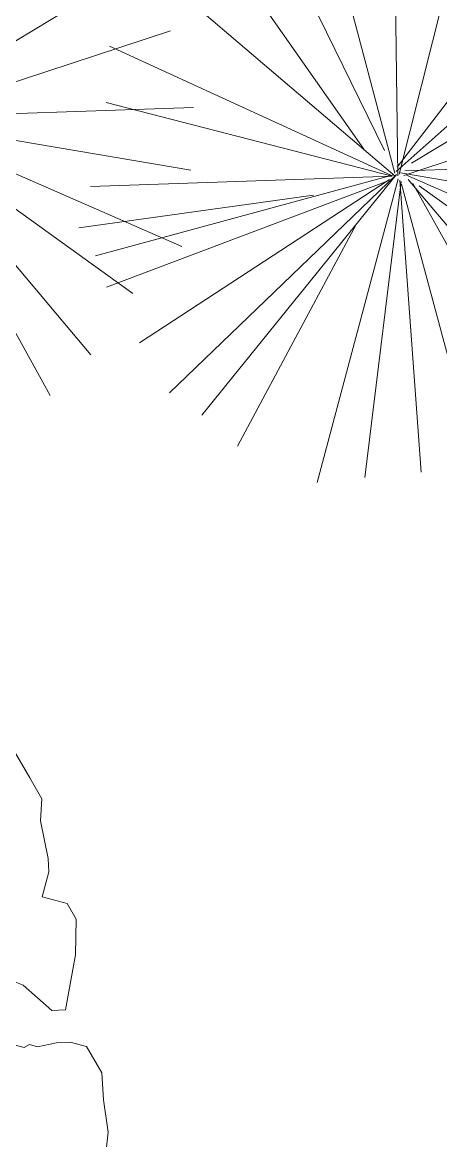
# Model space of a CAD drawing. Header units: metres. Extents: x 12093 to 20303, y 514 to 1412.
# Drawn here: x 19693.614 to 19694.568, y 703.011 to 705.562 of the extents above; entities that cross this region are included whole.
import ezdxf

# ---------------------------------------------------------------- set-up
doc = ezdxf.new("R2010")
doc.units = ezdxf.units.M
doc.layers.get('0').update_dxf_attribs({"lineweight": 13})
for name, color, linetype, lineweight in [('AMBI-GRASS', 104, 'Continuous', 20), ('grass', 64, 'Continuous', 13), ('MANZANAS-ORIGINALES', 147, 'Continuous', 9)]:
    doc.layers.add(name, color=color, linetype=linetype, lineweight=lineweight)

# ---------------------------------------------------------------- blocks, each defined once
blk = doc.blocks.new('ghgfghgh')
at = {"layer": 'grass'}
for p, q in [((20002.8614, 664.3419), (20002.8833, 664.304)), ((20002.8833, 664.304), (20002.9007, 664.2738)), ((20002.9007, 664.2738), (20002.8987, 664.2424)), ((20002.8987, 664.2424), (20002.9098, 664.1882)), ((20002.9098, 664.1882), (20002.9109, 664.1687)), ((20002.9109, 664.1687), (20002.9014, 664.1329)), ((20002.9014, 664.1329), (20002.9372, 664.1233)), ((20002.9372, 664.1233), (20002.9503, 664.1006)), ((20002.9503, 664.1006), (20002.9494, 664.0497)), ((20002.9494, 664.0497), (20002.9346, 663.9706)), ((20002.8737, 664.006), (20002.8217, 664.0264)), ((20002.9151, 663.9694), (20002.8737, 664.006)), ((20002.9346, 663.9706), (20002.9151, 663.9694)), ((20002.8514, 663.9225), (20002.8752, 663.9161)), ((20002.8752, 663.9161), (20002.8828, 663.9205)), ((20002.8828, 663.9205), (20002.8947, 663.9173)), ((20002.8947, 663.9173), (20002.9218, 663.9228)), ((20002.9218, 663.9228), (20002.9413, 663.924)), ((20002.9413, 663.924), (20002.9652, 663.9176)), ((20002.9652, 663.9176), (20002.987, 663.8798)), ((20002.987, 663.8798), (20002.9893, 663.8408)), ((20002.9893, 663.8408), (20002.996, 663.7942)), ((20002.996, 663.7942), (20002.9836, 663.6761))]:
    blk.add_line(p, q, dxfattribs=at)
blk = doc.blocks.new('Arbust11')
for p, q in [((0.0378, 0.4871), (-0.0937, 0.9403)), ((0.0408, 0.5449), (0.1405, 0.941)), ((0.0408, 0.4825), (0.0377, 0.9348)), ((-0.1618, 0.888), (0.0377, 0.4856)), ((0.0439, 0.4856), (0.3088, 0.8724)), ((0.0595, 0.5199), (0.1997, 0.8474)), ((0.0377, 0.4856), (-0.274, 0.8225)), ((-0.0621, 0.5573), (-0.3332, 0.7944)), ((0.0439, 0.4794), (0.3805, 0.7788)), ((-0.3488, 0.7476), (0.0408, 0.4856)), ((0.0283, 0.4856), (-0.3738, 0.7039)), ((0.047, 0.4794), (0.4366, 0.6759)), ((0.0314, 0.4856), (-0.4049, 0.6104)), ((-0.433, 0.5262), (0.0439, 0.4825)), ((0.0533, 0.4887), (0.474, 0.5137)), ((0.0439, 0.4825), (-0.4267, 0.4669)), ((-0.0527, 0.4794), (-0.4267, 0.3952)), ((0.047, 0.4856), (0.499, 0.4263)), ((0.0501, 0.4794), (0.2901, 0.0832)), ((0.0408, 0.4762), (-0.3893, 0.2673)), ((0.0408, 0.47), (-0.3364, 0.2174)), ((0.0408, 0.4731), (-0.274, 0.1581)), ((0.0377, 0.4669), (-0.2117, 0.0988)), ((0.0501, 0.4638), (-0.0215, 0.0146)), ((0.0501, 0.4731), (0.4304, 0.2454)), ((0.0533, 0.47), (0.1935, 0.0177)), ((0.0564, 0.4762), (0.3649, 0.1425)), ((0.072, 0.4762), (0.4647, 0.3484)), ((0.0501, 0.4544), (-0.1088, 0.0209)), ((0.0533, 0.4451), (0.0907, 0.0271))]:
    blk.add_line(p, q)

msp = doc.modelspace()

# ---------------------------------------------------------------- linework, layer by layer
at = {"layer": 'MANZANAS-ORIGINALES'}
for centre, radius, start, end in [((19642.9403, 405.9341), 304.279, 76.754672, 83.883439), ((19642.9585, 406.0744), 303.9876, 76.751542, 83.884028)]:
    msp.add_arc(centre, radius, start, end, dxfattribs=at)

# ---------------------------------------------------------------- block references
at = {"layer": 'AMBI-GRASS', "ltscale": 0.05, "xscale": 1.499999999998325, "yscale": 1.499999999998325, "zscale": 1.499999999998325, "rotation": 49.16166176348414}
for p in [(19693.8085, 704.814), (19694.9718, 704.692)]:
    msp.add_blockref('Arbust11', p, dxfattribs=at)
at = {"layer": 'Defpoints', "lineweight": 20, "xscale": 1.586003757394792, "yscale": 1.586003757394792, "zscale": 1.586003757394792}
msp.add_blockref('ghgfghgh', (-12031.0169, -349.7504), dxfattribs=at)

doc.saveas('drawing.dxf')
